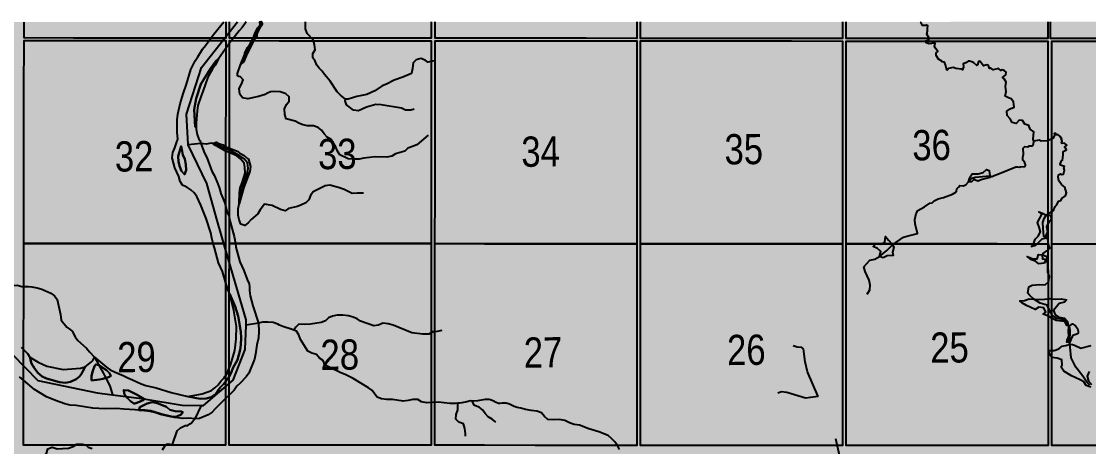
# Model space of a CAD drawing. Extents: x 405326 to 424052, y 6044755 to 6062236.
# Drawn here: x 416661.5 to 416942.9, y 6051336.7 to 6051448.9 of the extents above; entities that cross this region are included whole.
import ezdxf

# ---------------------------------------------------------------- set-up
doc = ezdxf.new("R2010")
doc.units = 0
doc.header["$LTSCALE"] = 5
doc.linetypes.add('DASHED2', pattern=[9.525, 6.35, -3.175])
for name, color, linetype in [('Quarters', 8, 'Continuous'), ('RoadSeg', 57, 'DASHED2'), ('T-WATER', 160, 'Continuous')]:
    doc.layers.add(name, color=color, linetype=linetype)
doc.layers.add('ROUTE-MAP-BACKGROUND-H', color=7, linetype='Continuous', true_color=0xf0ebff)
doc.styles.add('120', font='ARIALN.TTF', dxfattribs={"height": 13})

msp = doc.modelspace()

# ---------------------------------------------------------------- hatches: boundary and pattern name
at = {"layer": 'ROUTE-MAP-BACKGROUND-H'}
h = msp.add_hatch(color=256, dxfattribs=at)
h.dxf.hatch_style = 1
h.paths.add_polyline_path([(417500.313, 6050470.993), (417499.828, 6050583.719), (417489.556, 6051448.866), (416064.545, 6051448.577), (416073.609, 6050477.938), (416071.924, 6050150.968), (416104.424, 6050150.804), (416615.018, 6050150.686), (416614.752, 6050098.449), (417501.84, 6050099.469), (417600.187, 6050099.469), (417600.187, 6050157.259), (417501.84, 6050157.777)])

# ---------------------------------------------------------------- linework, layer by layer
at = {"layer": 'Quarters', "flags": 128}
for points in [[(416715.384, 6051448.709), (416715.382, 6051444.458), (416702, 6051444.466), (416688.618, 6051444.474), (416675.236, 6051444.483), (416662.188, 6051444.491), (416662.193, 6051448.698)], [(416769.579, 6051448.72), (416769.578, 6051444.424), (416756.196, 6051444.432), (416742.814, 6051444.441), (416729.432, 6051444.449), (416716.385, 6051444.457), (416716.388, 6051448.709)], [(416823.772, 6051448.731), (416823.774, 6051444.391), (416810.392, 6051444.399), (416797.01, 6051444.407), (416783.628, 6051444.415), (416770.581, 6051444.424), (416770.582, 6051448.72)], [(416877.966, 6051448.742), (416877.97, 6051444.357), (416864.588, 6051444.365), (416851.206, 6051444.374), (416837.824, 6051444.382), (416824.777, 6051444.39), (416824.776, 6051448.731)], [(416932.16, 6051448.753), (416932.165, 6051444.323), (416918.784, 6051444.332), (416905.402, 6051444.34), (416892.02, 6051444.348), (416878.973, 6051444.356), (416878.97, 6051448.742)], [(416986.374, 6051448.764), (416986.372, 6051444.42), (416972.988, 6051444.396), (416959.603, 6051444.372), (416946.219, 6051444.349), (416932.834, 6051444.325), (416932.829, 6051448.753)]]:
    msp.add_lwpolyline(points, dxfattribs=at)
for points in [[(416715.326, 6051390.28), (416701.939, 6051390.288), (416688.552, 6051390.296), (416675.165, 6051390.304), (416662.113, 6051390.312), (416662.131, 6051403.69), (416662.15, 6051417.067), (416662.169, 6051430.445), (416662.188, 6051443.822), (416675.235, 6051443.814), (416688.617, 6051443.806), (416701.999, 6051443.797), (416715.381, 6051443.789), (416715.367, 6051430.412), (416715.353, 6051417.034), (416715.34, 6051403.657)], [(416769.543, 6051390.246), (416756.156, 6051390.254), (416742.769, 6051390.263), (416729.382, 6051390.271), (416716.329, 6051390.279), (416716.343, 6051403.656), (416716.357, 6051417.034), (416716.371, 6051430.411), (416716.384, 6051443.788), (416729.432, 6051443.78), (416742.814, 6051443.772), (416756.196, 6051443.764), (416769.578, 6051443.755), (416769.569, 6051430.378), (416769.56, 6051417.001), (416769.551, 6051403.623)], [(416823.759, 6051390.213), (416810.372, 6051390.221), (416796.985, 6051390.229), (416783.598, 6051390.238), (416770.546, 6051390.246), (416770.555, 6051403.623), (416770.563, 6051417), (416770.572, 6051430.377), (416770.581, 6051443.755), (416783.628, 6051443.747), (416797.01, 6051443.738), (416810.392, 6051443.73), (416823.774, 6051443.722), (416823.77, 6051430.344), (416823.766, 6051416.967), (416823.762, 6051403.59)], [(416877.975, 6051390.179), (416864.588, 6051390.188), (416851.201, 6051390.196), (416837.814, 6051390.204), (416824.762, 6051390.212), (416824.766, 6051403.59), (416824.77, 6051416.967), (416824.773, 6051430.344), (416824.777, 6051443.721), (416837.825, 6051443.713), (416851.206, 6051443.705), (416864.588, 6051443.696), (416877.97, 6051443.688), (416877.971, 6051430.311), (416877.972, 6051416.934), (416877.974, 6051403.556)], [(416932.191, 6051390.15), (416918.805, 6051390.157), (416905.418, 6051390.165), (416892.031, 6051390.172), (416878.979, 6051390.179), (416878.977, 6051403.556), (416878.976, 6051416.933), (416878.975, 6051430.31), (416878.973, 6051443.687), (416892.021, 6051443.679), (416905.403, 6051443.671), (416918.784, 6051443.663), (416932.166, 6051443.655), (416932.172, 6051430.279), (416932.179, 6051416.902), (416932.185, 6051403.526)], [(416986.417, 6051390.245), (416973.028, 6051390.221), (416959.639, 6051390.198), (416946.25, 6051390.175), (416933.195, 6051390.152), (416933.189, 6051403.528), (416933.182, 6051416.904), (416933.176, 6051430.28), (416933.17, 6051443.656), (416946.219, 6051443.68), (416959.604, 6051443.704), (416972.988, 6051443.727), (416986.372, 6051443.751), (416986.383, 6051430.375), (416986.395, 6051416.998), (416986.406, 6051403.621)], [(416715.326, 6051390.28), (416715.312, 6051376.902), (416715.299, 6051363.524), (416715.286, 6051350.146), (416715.274, 6051337.102), (416701.882, 6051337.11), (416688.49, 6051337.118), (416675.099, 6051337.126), (416662.041, 6051337.134), (416662.058, 6051350.178), (416662.075, 6051363.557), (416662.094, 6051376.935), (416662.113, 6051390.312), (416675.165, 6051390.304), (416688.552, 6051390.296), (416701.939, 6051390.288)], [(416769.543, 6051390.246), (416769.534, 6051376.869), (416769.525, 6051363.491), (416769.518, 6051350.113), (416769.51, 6051337.069), (416756.118, 6051337.077), (416742.726, 6051337.085), (416729.335, 6051337.094), (416716.277, 6051337.101), (416716.29, 6051350.145), (416716.302, 6051363.524), (416716.316, 6051376.901), (416716.329, 6051390.279), (416729.382, 6051390.271), (416742.769, 6051390.263), (416756.156, 6051390.254)], [(416823.759, 6051390.213), (416823.755, 6051376.836), (416823.751, 6051363.458), (416823.748, 6051350.08), (416823.746, 6051337.036), (416810.354, 6051337.044), (416796.962, 6051337.052), (416783.571, 6051337.061), (416770.513, 6051337.069), (416770.521, 6051350.112), (416770.529, 6051363.491), (416770.537, 6051376.868), (416770.546, 6051390.246), (416783.598, 6051390.238), (416796.985, 6051390.229), (416810.372, 6051390.221)], [(416877.975, 6051390.179), (416877.976, 6051376.802), (416877.978, 6051363.425), (416877.98, 6051350.046), (416877.982, 6051337.003), (416864.59, 6051337.011), (416851.198, 6051337.019), (416837.806, 6051337.028), (416824.749, 6051337.036), (416824.752, 6051350.079), (416824.755, 6051363.458), (416824.758, 6051376.835), (416824.762, 6051390.212), (416837.814, 6051390.204), (416851.201, 6051390.196), (416864.588, 6051390.188)], [(416932.191, 6051390.15), (416932.198, 6051376.774), (416932.204, 6051363.398), (416932.211, 6051350.021), (416932.217, 6051336.979), (416918.826, 6051336.985), (416905.434, 6051336.991), (416892.042, 6051336.997), (416878.985, 6051337.002), (416878.983, 6051350.046), (416878.981, 6051363.424), (416878.98, 6051376.801), (416878.979, 6051390.179), (416892.031, 6051390.172), (416905.418, 6051390.165), (416918.805, 6051390.157)], [(416986.417, 6051390.245), (416986.429, 6051376.868), (416986.44, 6051363.491), (416986.452, 6051350.114), (416986.463, 6051337.071), (416973.069, 6051337.048), (416959.675, 6051337.026), (416946.281, 6051337.003), (416933.221, 6051336.98), (416933.214, 6051350.023), (416933.208, 6051363.4), (416933.201, 6051376.776), (416933.195, 6051390.152), (416946.25, 6051390.175), (416959.639, 6051390.198), (416973.028, 6051390.221)]]:
    msp.add_lwpolyline(points, close=True, dxfattribs=at)
at = {"layer": 'RoadSeg', "flags": 128}
for points in [[(416871.617, 6051349.98), (416868.751, 6051356.44), (416868.128, 6051359.122), (416867.724, 6051362.474), (416867.317, 6051362.831), (416866.051, 6051362.937), (416864.979, 6051363.281)], [(416871.617, 6051349.98), (416868.267, 6051349.476), (416863.343, 6051351.035), (416861.877, 6051351.136), (416860.92, 6051350.783)], [(416882.733, 6051307.728), (416879.184, 6051327.483), (416878.852, 6051329.006), (416877.934, 6051331.515), (416877.172, 6051334.46), (416874.962, 6051344.495), (416874.297, 6051346.011), (416871.617, 6051349.98)]]:
    msp.add_lwpolyline(points, dxfattribs=at)
at = {"layer": 'T-WATER'}
for p, q in [((416708.8, 6051416.622), (416705.483, 6051416.325)), ((416723.988, 6051369.311), (416720.741, 6051368.707)), ((416680.775, 6051360.298), (416681.899, 6051358.226)), ((416685.496, 6051350.413), (416689.056, 6051349.96)), ((416707.344, 6051344.028), (416709, 6051347.537))]:
    msp.add_line(p, q, dxfattribs=at)
at = {"layer": 'T-WATER', "flags": 128}
for points in [[(416720.752, 6051448.71), (416720.372, 6051448.216), (416719.691, 6051447.241), (416718.895, 6051446.361), (416717.69, 6051444.815), (416717.43, 6051444.48), (416716.908, 6051443.811), (416716.349, 6051443.093), (416715.97, 6051442.607), (416715.344, 6051441.64), (416713.475, 6051439.009), (416712.751, 6051438.405), (416711.356, 6051436.442), (416708.824, 6051432.272), (416707.562, 6051428.485), (416707.036, 6051425.612), (416707.355, 6051421.085), (416707.606, 6051420.758), (416707.615, 6051420.425), (416707.838, 6051419.03), (416708.253, 6051417.805), (416708.646, 6051417.351), (416708.707, 6051417.062), (416708.8, 6051416.622), (416709.774, 6051414.076), (416710.389, 6051413.01), (416711.721, 6051409.365), (416712.315, 6051408.311), (416713.32, 6051406.026), (416713.762, 6051404.824), (416714.103, 6051403.517), (416715.065, 6051401.177), (416715.301, 6051400.31), (416715.775, 6051398.571), (416716.254, 6051397.388), (416716.302, 6051397.159), (416716.542, 6051396.012), (416717.586, 6051392.118), (416717.91, 6051390.301), (416718.076, 6051389.363), (416719.132, 6051385.462), (416720.143, 6051383.185), (416721.017, 6051380.751), (416721.56, 6051379.629), (416721.671, 6051378.81), (416721.662, 6051377.912), (416721.848, 6051376.487), (416722.507, 6051373.859), (416723.988, 6051369.311), (416724.074, 6051367.038), (416723.98, 6051365.432), (416723.597, 6051363.543), (416723.245, 6051361.12), (416722.927, 6051359.754), (416721.498, 6051356.123), (416720.796, 6051355.146), (416719.18, 6051353.416), (416718.277, 6051352.641), (416717.603, 6051351.637), (416716.255, 6051350.317), (416715.251, 6051349.334), (416712.542, 6051346.682), (416711.763, 6051345.792), (416710.773, 6051345.145), (416708.458, 6051344.173), (416707.344, 6051344.028), (416705.618, 6051344.218), (416704.113, 6051344.14), (416701.9, 6051344.441), (416700.871, 6051344.536), (416698.162, 6051345.219), (416696.908, 6051345.669), (416695.488, 6051345.953), (416692.462, 6051346.322), (416694.087, 6051346.343), (416695.623, 6051346.175), (416698.176, 6051345.323), (416701.394, 6051344.567), (416702.506, 6051344.689), (416703.61, 6051345.222), (416704.092, 6051345.768), (416703.63, 6051345.959), (416702.061, 6051346.112), (416700.632, 6051346.399), (416699.738, 6051347.194), (416697.305, 6051348.178), (416695.979, 6051348.405), (416694.686, 6051348.049), (416692.694, 6051347.149), (416692.462, 6051346.322), (416691.467, 6051346.436), (416688.47, 6051346.639), (416686.666, 6051346.761), (416683.528, 6051346.655), (416680.294, 6051346.824), (416675.954, 6051347.57), (416674.387, 6051347.694), (416672.983, 6051347.984), (416670.509, 6051348.889), (416668.091, 6051349.855), (416664.972, 6051351.759), (416662.029, 6051354.214), (416661.026, 6051355.152)], [(416661.454, 6051362.944), (416662.039, 6051362.343), (416663.118, 6051361.237), (416663.694, 6051360.338), (416663.926, 6051359.62), (416664.147, 6051358.667), (416664.818, 6051357.523), (416665.849, 6051356.164), (416666.938, 6051355.252), (416668.109, 6051354.675), (416671.514, 6051353.746), (416673.123, 6051353.513), (416674.453, 6051353.83), (416675.952, 6051354.553), (416676.83, 6051355.195), (416677.349, 6051355.919), (416677.668, 6051356.639), (416678.078, 6051357.249), (416678.289, 6051357.788), (416679.943, 6051359.053), (416680.359, 6051359.404), (416680.775, 6051360.298), (416683.921, 6051357.676), (416684.915, 6051356.974), (416686.047, 6051356.409), (416688.478, 6051355.389), (416689.53, 6051354.821), (416690.777, 6051354.369), (416693.042, 6051353.272), (416694.326, 6051352.865), (416697.06, 6051352.18), (416700.971, 6051350.961), (416705.362, 6051349.915), (416708.653, 6051349.316), (416710.194, 6051349.419), (416711.511, 6051349.75), (416712.532, 6051350.393), (416713.058, 6051350.956), (416713.219, 6051351.379), (416713.945, 6051352.337), (416714.784, 6051353.16), (416715.255, 6051353.75), (416715.529, 6051354.094), (416716.26, 6051355.248), (416716.836, 6051356.157), (416717.249, 6051357.433), (416718.434, 6051359.626), (416718.855, 6051360.893), (416719.188, 6051362.251), (416719.366, 6051363.545), (416719.453, 6051365.376), (416719.389, 6051366.969), (416718.61, 6051371.164), (416717.833, 6051373.683), (416716.473, 6051376.916), (416716.282, 6051377.353), (416716.055, 6051377.872), (416715.281, 6051380.153), (416714.475, 6051382.893), (416713.457, 6051385.207), (416712.451, 6051389.159), (416712.097, 6051390.305), (416711.668, 6051391.694), (416711.411, 6051393.088), (416710.217, 6051396.864), (416708.8, 6051400.433), (416707.733, 6051402.69), (416707.042, 6051403.658), (416706.198, 6051404.482), (416705.137, 6051405.107), (416704.002, 6051405.651), (416703.329, 6051406.632), (416702.967, 6051407.93), (416701.943, 6051410.231), (416701.249, 6051412.84), (416701.435, 6051414.302), (416701.931, 6051415.508), (416702.451, 6051417.065), (416702.706, 6051417.827), (416702.586, 6051419.617), (416702.564, 6051422.883), (416702.777, 6051424.366), (416703.377, 6051427.165), (416704.138, 6051429.8), (416705.023, 6051432.29), (416706.205, 6051436.178), (416707.287, 6051438.483), (416707.982, 6051439.481), (416709.236, 6051441.581), (416710.01, 6051442.482), (416710.977, 6051443.815), (416711.462, 6051444.484), (416711.704, 6051444.818), (416712.133, 6051445.41), (416714.86, 6051448.709)], [(416705.483, 6051416.325), (416705.458, 6051416.375), (416705.053, 6051424.366), (416709.025, 6051436.685), (416718.514, 6051448.709)], [(416719.269, 6051437.449), (416719.42, 6051437.672), (416719.901, 6051438.348), (416720.246, 6051439.167), (416720.705, 6051440.274), (416721.352, 6051441.846), (416721.981, 6051442.716), (416722.666, 6051444.014), (416723.252, 6051445.366), (416723.617, 6051446.273), (416724.422, 6051447.629), (416724.635, 6051447.908), (416724.633, 6051448.522), (416724.687, 6051448.711)], [(416746.976, 6051428.311), (416745.592, 6051429.392), (416744.795, 6051430.25), (416742.906, 6051433.114), (416741.445, 6051434.821), (416740.788, 6051435.731), (416740.032, 6051436.497), (416739.432, 6051437.358), (416738.921, 6051438.339), (416738.318, 6051439.225), (416738.347, 6051440.371), (416738.933, 6051441.388), (416738.818, 6051442.79), (416738.466, 6051444.004), (416736.801, 6051445.673), (416736.438, 6051446.931), (416736.424, 6051448.525), (416736.414, 6051448.713)], [(416928.499, 6051417.292), (416928.24, 6051417.778), (416928.466, 6051419.719), (416927.496, 6051420.432), (416927.171, 6051421.377), (416926.068, 6051421.716), (416925.445, 6051422.756), (416924.614, 6051422.793), (416923.82, 6051421.918), (416922.755, 6051422.231), (416922.193, 6051423.152), (416921.386, 6051424.007), (416921.368, 6051425.168), (416922.258, 6051425.808), (416923.241, 6051426.239), (416923.097, 6051427.675), (416922.468, 6051428.474), (416921.789, 6051428.686), (416920.906, 6051429.138), (416921.191, 6051430.354), (416920.999, 6051431.695), (416921.14, 6051432.852), (416920.673, 6051433.691), (416920.212, 6051434.052), (416921.072, 6051434.779), (416921.157, 6051435.496), (416920.612, 6051435.937), (416920.121, 6051436.078), (416919.786, 6051435.91), (416919.143, 6051436.438), (416917.721, 6051436.102), (416917.011, 6051436.605), (416916.797, 6051436.473), (416916.539, 6051437.209), (416916.073, 6051437.444), (416915.21, 6051437.143), (416914.213, 6051438.342), (416913.862, 6051438.258), (416913.59, 6051437.372), (416913.385, 6051437.261), (416912.622, 6051437.911), (416912.101, 6051438.204), (416911.507, 6051438.417), (416911.104, 6051438.335), (416910.503, 6051437.925), (416909.786, 6051437.677), (416909.913, 6051436.891), (416909.651, 6051436.081), (416909.273, 6051436.248), (416907.876, 6051436.468), (416907.189, 6051436.739), (416905.973, 6051436.468), (416905.624, 6051436.017), (416905.475, 6051436.039), (416905.146, 6051437.406), (416904.872, 6051438.103), (416904.297, 6051438.211), (416904.225, 6051438.346), (416903.305, 6051438.91), (416902.727, 6051439.876), (416902.703, 6051440.546), (416903.146, 6051440.89), (416902.422, 6051441.907), (416902.304, 6051442.314), (416902.456, 6051443.047), (416902.291, 6051443.16), (416900.83, 6051442.974), (416900.107, 6051443.253), (416899.941, 6051443.735), (416900.733, 6051444.04), (416900.876, 6051444.402), (416900.263, 6051445.479), (416900.445, 6051446.41), (416900.41, 6051446.995), (416900.522, 6051447.725), (416900.123, 6051447.879), (416899.951, 6051447.752), (416899.061, 6051447.797), (416898.675, 6051448.619), (416898.732, 6051448.746)], [(416770.374, 6051438.442), (416768.648, 6051438.098), (416767.94, 6051438.598), (416766.799, 6051439.121), (416765.547, 6051438.747), (416764.774, 6051437.892), (416764.62, 6051436.471), (416764.348, 6051435.114), (416762.089, 6051434.162), (416759.778, 6051433.373), (416757.733, 6051432.348), (416756.604, 6051431.87), (416754.709, 6051430.553), (416752.563, 6051429.595), (416749.96, 6051429.09), (416747.635, 6051428.392), (416746.976, 6051428.311)], [(416724.014, 6051429.037), (416721.189, 6051428.406), (416719.817, 6051428.73), (416719.058, 6051429.634), (416718.948, 6051431.145), (416719.518, 6051432.276), (416719.972, 6051433.484), (416719.233, 6051434.243), (416718.816, 6051434.337), (416718.454, 6051434.506), (416718.443, 6051435.159), (416719.269, 6051437.449)], [(416768.707, 6051418.818), (416765.757, 6051416.35), (416764.637, 6051415.837), (416763.395, 6051415.455), (416762.565, 6051414.666), (416761.367, 6051414.258), (416760.125, 6051413.97), (416759.161, 6051413.311), (416757.865, 6051413.06), (416754.751, 6051413.105), (416751.825, 6051412.813), (416750.531, 6051412.556), (416749.075, 6051412.486), (416747.665, 6051412.59), (416745.46, 6051413.668), (416744.862, 6051414.676), (416744.371, 6051415.736), (416743.131, 6051417.702), (416742.108, 6051418.302), (416741.345, 6051419.204), (416740.66, 6051420.186), (416739.703, 6051420.88), (416738.5, 6051421.332), (416736.965, 6051421.289), (416735.686, 6051421.578), (416734.635, 6051422.005), (416733.663, 6051422.538), (416731.325, 6051423.204), (416730.942, 6051424.304), (416730.899, 6051425.797), (416731.373, 6051426.939), (416732.119, 6051427.816), (416732.09, 6051428.978), (416731.259, 6051429.788), (416730.751, 6051429.926), (416729.7, 6051430.313), (416727.95, 6051430.399), (416727.191, 6051430.26), (416726.39, 6051429.974), (416725.804, 6051429.591), (416724.014, 6051429.037)], [(416765.039, 6051425.741), (416764.202, 6051425.424), (416762.756, 6051425.471), (416761.725, 6051426.016), (416756.396, 6051426.884), (416754.955, 6051426.975), (416752.499, 6051426.25), (416750.341, 6051425.274), (416749.038, 6051425.429), (416747.259, 6051426.845), (416746.843, 6051427.913), (416746.976, 6051428.311)], [(416931.717, 6051397.74), (416933.637, 6051398.98), (416934.056, 6051400.068), (416934.477, 6051400.367), (416934.827, 6051401.001), (416934.998, 6051401.493), (416935.619, 6051401.626), (416935.971, 6051402.228), (416936.83, 6051402.866), (416937.043, 6051403.609), (416936.618, 6051405.114), (416935.766, 6051405.812), (416935.087, 6051406.842), (416934.847, 6051407.778), (416934.979, 6051408.382), (416935.513, 6051408.701), (416935.838, 6051408.469), (416936.243, 6051408.537), (416936.522, 6051409.625), (416936.366, 6051410.226), (416936.537, 6051410.626), (416935.521, 6051410.941), (416935.38, 6051411.205), (416935.782, 6051412.046), (416936.034, 6051412.287), (416936.222, 6051413.612), (416936.155, 6051413.701), (416936.226, 6051414.556), (416937.065, 6051415.002), (416936.824, 6051415.469), (416936.585, 6051415.688), (416937.146, 6051416.222), (416936.529, 6051416.71), (416935.919, 6051416.674), (416935.763, 6051416.749), (416935.907, 6051417.236), (416935.707, 6051417.654), (416935.826, 6051417.799), (416935.389, 6051418.522), (416934.75, 6051419.05), (416934.403, 6051418.961), (416934.295, 6051419.301), (416933.825, 6051419.287), (416933.964, 6051418.928), (416933.441, 6051417.996), (416933.276, 6051417.854), (416932.065, 6051417.381), (416930.36, 6051417.271), (416929.851, 6051417.55), (416928.499, 6051417.292)], [(416718.943, 6051400.783), (416719.576, 6051404.848), (416721.126, 6051409.019), (416721.274, 6051410.186), (416721.095, 6051411.519), (416720.23, 6051412.621), (416718.787, 6051413.603), (416716.999, 6051414.535), (416714.781, 6051415.479), (416713.474, 6051416.098), (416711.977, 6051416.661), (416711.574, 6051416.724), (416710.203, 6051416.52), (416708.8, 6051416.622)], [(416916.822, 6051408.177), (416917.455, 6051407.967), (416918.03, 6051408.247), (416918.964, 6051408.536), (416923.71, 6051410.471), (416924.157, 6051410.525), (416924.561, 6051410.444), (416924.872, 6051410.54), (416925.991, 6051410.564), (416926.211, 6051410.703), (416926.297, 6051410.884), (416926.247, 6051411.107), (416926.061, 6051411.461), (416926.057, 6051411.639), (416925.597, 6051412.256), (416925.58, 6051413.016), (416925.699, 6051413.735), (416925.619, 6051415.388), (416926.057, 6051415.845), (416926.863, 6051415.817), (416927.35, 6051416.051), (416928.111, 6051416.067), (416928.241, 6051416.249), (416928.367, 6051416.655), (416928.363, 6051416.833), (416928.452, 6051416.958), (416928.499, 6051417.292)], [(416713.142, 6051396.382), (416710.382, 6051406.128), (416705.483, 6051416.325)], [(416887.732, 6051386.855), (416889.652, 6051388.424), (416891.233, 6051389.931), (416894.086, 6051391.921), (416895.309, 6051392.346), (416897.812, 6051392.928), (416897.127, 6051395.448), (416897.076, 6051396.654), (416897.436, 6051398.233), (416897.88, 6051398.959), (416899.642, 6051399.977), (416901.027, 6051400.902), (416901.629, 6051401.043), (416902.137, 6051401.499), (416903.208, 6051402.105), (416904.619, 6051402.383), (416907.051, 6051403.301), (416907.91, 6051403.791), (416908.03, 6051404.001), (416908.131, 6051404.716), (416908.614, 6051405.129), (416908.959, 6051405.572), (416909.854, 6051405.489), (416910.57, 6051405.79), (416911.265, 6051406.52), (416912.126, 6051407.52), (416912.995, 6051407.788), (416916.822, 6051408.177)], [(416751.674, 6051403.578), (416750.042, 6051403.599), (416748.675, 6051403.517), (416746.571, 6051404.494), (416745.36, 6051404.927), (416742.851, 6051405.672), (416741.553, 6051405.524), (416740.573, 6051404.936), (416738.412, 6051403.922), (416737.713, 6051402.97), (416737.24, 6051401.803), (416736.459, 6051401.015), (416735.389, 6051400.498), (416734.282, 6051400.075), (416731.954, 6051399.506), (416731.004, 6051398.903), (416729.771, 6051399.285), (416727.628, 6051400.287), (416725.61, 6051400.653), (416724.436, 6051399.207), (416723.864, 6051398.107), (416722.078, 6051396.606), (416721.282, 6051395.73), (416720.365, 6051395), (416719.357, 6051395.364), (416718.922, 6051396.538), (416718.606, 6051397.789), (416718.636, 6051399.413), (416718.943, 6051400.783)], [(416931.709, 6051391.753), (416931.098, 6051392.175), (416930.902, 6051394.32), (416930.87, 6051395.843), (416931.223, 6051396.875), (416931.717, 6051397.74)], [(416720.741, 6051368.707), (416720.797, 6051370.118), (416715.217, 6051389.057), (416713.142, 6051396.382)], [(416930.713, 6051387.296), (416930.949, 6051387.68), (416931.89, 6051388.355), (416932.668, 6051389.085), (416932.33, 6051390.039), (416932.165, 6051391.388), (416931.709, 6051391.753)], [(416884.527, 6051376.912), (416885.249, 6051378.085), (416885.267, 6051379.283), (416885.035, 6051380.628), (416883.973, 6051382.921), (416883.621, 6051384.151), (416885.217, 6051385.897), (416886.559, 6051386.178), (416887.732, 6051386.855)], [(416928.42, 6051375.616), (416927.304, 6051376.681), (416926.893, 6051377.146), (416927.18, 6051378.888), (416928.035, 6051379.325), (416929.925, 6051379.447), (416931.439, 6051379.357), (416932.295, 6051380.14), (416932.557, 6051381.546), (416932.118, 6051382.749), (416932.121, 6051385.145), (416931.716, 6051385.967)], [(416931.716, 6051385.967), (416930.825, 6051386.197), (416930.713, 6051387.296)], [(416654.74, 6051374.81), (416655.021, 6051375.054), (416655.706, 6051376.151), (416656.49, 6051377.149), (416657.375, 6051378.049), (416659.051, 6051379.253), (416660.34, 6051379.264), (416661.631, 6051378.978), (416663.334, 6051378.921)], [(416663.334, 6051378.921), (416664.199, 6051378.875), (416665.636, 6051378.618), (416666.911, 6051378.21), (416669.211, 6051377.148), (416670.224, 6051376.485), (416670.912, 6051375.522), (416671.83, 6051371.558), (416671.967, 6051370.061), (416673.43, 6051368.204), (416674.452, 6051367.549), (416674.853, 6051367.205), (416675.691, 6051365.663), (416676.39, 6051364.694), (416678.678, 6051362.694), (416679.444, 6051361.748), (416680.775, 6051360.298)], [(416943.239, 6051352.92), (416942.422, 6051353.703), (416941.339, 6051355.279), (416939.539, 6051357.64), (416938.336, 6051360.163), (416938.034, 6051362.953), (416938.025, 6051363.736), (416937.835, 6051364.119), (416937.696, 6051364.398), (416937.977, 6051365.253), (416938.001, 6051366.503), (416938.081, 6051367.405), (416937.919, 6051368.001), (416937.679, 6051368.274), (416937.38, 6051368.672), (416936.877, 6051369.978), (416935.67, 6051370.302), (416934.517, 6051370.477), (416933.4, 6051371.303), (416932.674, 6051372.537), (416931.942, 6051374.021), (416930.131, 6051374.582), (416928.42, 6051375.616)], [(416652.407, 6051371.56), (416659.114, 6051361.039), (416665.849, 6051354.124), (416681.445, 6051350.928), (416685.496, 6051350.413)], [(416772.392, 6051367.33), (416771.145, 6051367.074), (416769.957, 6051366.996), (416768.93, 6051366.367), (416767.32, 6051366.386), (416764.456, 6051366.75), (416759.563, 6051368.775), (416758.2, 6051369.075), (416756.822, 6051369.236), (416755.646, 6051368.794), (416754.434, 6051368.594), (416750.878, 6051369.82), (416749.993, 6051370.451), (416748.959, 6051370.856), (416747.704, 6051371.21), (416746.207, 6051371.363), (416744.77, 6051371.384), (416743.535, 6051371.164), (416742.482, 6051370.698), (416741.647, 6051369.915), (416740.537, 6051369.419), (416737.716, 6051369.041), (416736.239, 6051368.965), (416734.655, 6051368.989), (416733.816, 6051368.251), (416733.308, 6051367.448)], [(416709, 6051347.537), (416709.515, 6051347.527), (416717.37, 6051354.282), (416720.492, 6051362.348), (416720.741, 6051368.707)], [(416733.308, 6051367.448), (416732.883, 6051367.63), (416730.467, 6051368.391), (416729.558, 6051368.786), (416729.068, 6051369.034), (416727.892, 6051369.421), (416726.489, 6051369.58), (416725.099, 6051369.539), (416723.988, 6051369.311)], [(416734.611, 6051366.167), (416734.042, 6051367.131), (416733.308, 6051367.448)], [(416776.574, 6051348.146), (416775.937, 6051348.095), (416774.452, 6051348.088), (416771.481, 6051348.429), (416768.423, 6051348.31), (416767.004, 6051348.489), (416766.046, 6051349.177), (416764.732, 6051349.19), (416763.473, 6051348.913), (416762.145, 6051348.746), (416759.342, 6051349.182), (416757.871, 6051349.179), (416756.47, 6051349.361), (416755.318, 6051349.799), (416753.91, 6051351.59), (416753.001, 6051352.249), (416748.984, 6051354.679), (416746.868, 6051355.757), (416745.694, 6051356.157), (416742.458, 6051357.753), (416741.528, 6051358.315), (416741.024, 6051359.402), (416740.066, 6051360.081), (416739.346, 6051360.98), (416738.061, 6051361.327), (416737.007, 6051361.912), (416735.079, 6051364.949), (416734.611, 6051366.167)], [(416943.476, 6051352.428), (416942.216, 6051352.859), (416941.643, 6051353.814), (416940.69, 6051354.336), (416938.371, 6051355.415), (416936.379, 6051356.648), (416935.692, 6051357.637), (416935.945, 6051358.184), (416935.849, 6051359.569), (416934.626, 6051360.007), (416933.175, 6051360.253), (416932.54, 6051361.235), (416932.439, 6051362.097), (416933.174, 6051362.098), (416933.84, 6051362.099), (416935.017, 6051362.525), (416935.957, 6051363.226), (416936.921, 6051363.429), (416938.025, 6051363.736), (416938.679, 6051363.642), (416939.174, 6051363.433), (416940.854, 6051362.726), (416943.538, 6051363.35)], [(416681.899, 6051358.226), (416683.116, 6051355.983), (416683.75, 6051354.804)], [(416683.75, 6051354.804), (416684.853, 6051352.753), (416685.496, 6051350.413)], [(416943.042, 6051356.531), (416942.549, 6051355.33), (416942.875, 6051353.997), (416943.624, 6051353.067)], [(416689.056, 6051349.96), (416692.533, 6051349.518), (416693.768, 6051349.313)], [(416693.768, 6051349.313), (416703.866, 6051347.642), (416709, 6051347.537)], [(416819.246, 6051335.918), (416818.687, 6051337.038), (416817.954, 6051337.998), (416817.127, 6051338.85), (416816.176, 6051339.628), (416813.742, 6051340.613), (416811.154, 6051341.417), (416808.682, 6051342.361), (416807.214, 6051342.58), (416805.978, 6051343.031), (416804.796, 6051343.58), (416803.375, 6051343.838), (416801.796, 6051343.792), (416800.298, 6051343.91), (416799.399, 6051344.704), (416798.625, 6051345.63), (416797.429, 6051346.095), (416795.867, 6051346.244), (416794.435, 6051346.505), (416793.154, 6051346.882), (416792.188, 6051347.056), (416791.416, 6051347.316), (416790.184, 6051347.93), (416789.361, 6051348.189), (416788.256, 6051348.166), (416787.755, 6051348.08), (416787.302, 6051348.12), (416786.528, 6051348.468), (416786.222, 6051348.663), (416785.209, 6051349.043), (416784.792, 6051349.148), (416784.251, 6051349.161), (416783.796, 6051349.105), (416781.746, 6051348.795), (416780.333, 6051348.681)], [(416778.581, 6051339.442), (416778.593, 6051340.094), (416778.437, 6051341.478), (416778.09, 6051342.749), (416776.867, 6051343.156), (416776.049, 6051343.994), (416776.124, 6051345.178), (416776.53, 6051346.449), (416776.574, 6051348.146)], [(416780.333, 6051348.681), (416779.884, 6051348.779), (416778.952, 6051348.495), (416777.629, 6051348.23), (416777.002, 6051348.18), (416776.727, 6051348.158), (416776.574, 6051348.146)], [(416786.584, 6051343.174), (416785.657, 6051343.984), (416784.608, 6051344.599), (416783.776, 6051345.429), (416783.089, 6051346.401), (416782.17, 6051347.153), (416780.979, 6051347.542), (416780.333, 6051348.681)], [(416698.706, 6051335.908), (416699.363, 6051336.991), (416699.875, 6051337.368), (416700.165, 6051337.415), (416701.315, 6051337.241), (416702.599, 6051340.858), (416703.431, 6051341.691), (416704.674, 6051342.314), (416705.405, 6051342.315), (416705.904, 6051342.715), (416706.257, 6051342.883), (416706.784, 6051343.513), (416707.344, 6051344.028)], [(416667.431, 6051334.288), (416668.076, 6051334.875), (416668.502, 6051336.154), (416669.632, 6051336.541), (416670.893, 6051336.095), (416672.37, 6051336.252), (416673.928, 6051336.311), (416675.167, 6051336.719), (416676.135, 6051337.409), (416677.637, 6051337.331), (416678.553, 6051337.063), (416679.113, 6051336.557), (416680.14, 6051336.254)]]:
    msp.add_lwpolyline(points, dxfattribs=at)
for points in [[(416719.269, 6051437.449), (416720.385, 6051440.231), (416720.397, 6051440.491), (416721.074, 6051441.965), (416721.763, 6051442.739), (416722.279, 6051443.808), (416722.602, 6051444.477), (416722.764, 6051444.811), (416722.784, 6051444.855), (416723.096, 6051445.881), (416723.81, 6051447.194), (416724.413, 6051447.97), (416724.325, 6051448.791), (416724.735, 6051448.877), (416724.936, 6051448.262), (416724.884, 6051447.814), (416724.365, 6051447.155), (416723.772, 6051446.057), (416723.612, 6051445.508), (416723.547, 6051444.879), (416723.438, 6051444.811), (416723.205, 6051444.667), (416723.108, 6051444.477), (416722.769, 6051443.808), (416721.024, 6051440.372), (416720.077, 6051438.139), (416719.269, 6051437.449)], [(416707.606, 6051420.758), (416707.355, 6051421.085), (416707.036, 6051425.612), (416707.562, 6051428.485), (416708.824, 6051432.272), (416711.356, 6051436.442), (416712.751, 6051438.405), (416713.475, 6051439.009), (416712.552, 6051437.318), (416711.866, 6051436.33), (416710.691, 6051434.14), (416709.36, 6051430.387), (416708.865, 6051429.208), (416708.019, 6051426.686), (416707.801, 6051425.217), (416707.584, 6051422.042), (416707.606, 6051420.758)], [(416718.943, 6051400.783), (416718.999, 6051403.617), (416719.214, 6051405.01), (416719.709, 6051406.283), (416720.506, 6051408.871), (416720.407, 6051410.43), (416720.237, 6051411.507), (416719.293, 6051412.615), (416718.311, 6051413.369), (416716.319, 6051414.254), (416715.316, 6051414.64), (416712.705, 6051416.111), (416711.977, 6051416.661), (416712.884, 6051417.024), (416713.301, 6051416.738), (416714.587, 6051416.317), (416715.317, 6051415.904), (416715.669, 6051415.705), (416716.321, 6051415.448), (416718.653, 6051414.53), (416719.131, 6051414.099), (416720.221, 6051413.511), (416721.083, 6051412.707), (416721.357, 6051412.516), (416721.881, 6051410.592), (416721.726, 6051409.254), (416720.114, 6051405.147), (416718.943, 6051400.783)], [(416704.473, 6051408.495), (416703.726, 6051409.323), (416703.228, 6051410.492), (416702.903, 6051411.824), (416702.793, 6051413.349), (416703.66, 6051415.914), (416703.788, 6051415.044), (416704.102, 6051413.716), (416704.547, 6051412.512), (416704.842, 6051411.154), (416704.978, 6051409.661), (416704.473, 6051408.495)], [(416703.228, 6051410.492), (416703.726, 6051409.323), (416704.473, 6051408.495), (416704.978, 6051409.661), (416704.842, 6051411.154), (416704.547, 6051412.512), (416704.102, 6051413.716), (416703.788, 6051415.044), (416703.66, 6051415.914), (416702.793, 6051413.349), (416702.903, 6051411.824), (416703.228, 6051410.492)], [(416911.265, 6051406.52), (416911.51, 6051407.649), (416912.168, 6051408.649), (416913.755, 6051408.662), (416915.079, 6051408.992), (416915.978, 6051409.777), (416916.655, 6051409.541), (416916.822, 6051408.177), (416916.906, 6051407.703), (416914.814, 6051407.194), (416913.653, 6051406.684), (416912.597, 6051407.162), (416912.031, 6051406.563), (416911.265, 6051406.52)], [(416927.774, 6051389.393), (416928.332, 6051390.176), (416928.47, 6051390.369), (416928.77, 6051391.446), (416929.641, 6051392.242), (416930.227, 6051393.323), (416929.889, 6051394.637), (416929.463, 6051395.81), (416930.526, 6051397.948), (416929.741, 6051398.681), (416930.771, 6051398.303), (416931.717, 6051397.74), (416932.153, 6051397.726), (416932.874, 6051397.703), (416933.104, 6051396.679), (416932.363, 6051395.747), (416932.154, 6051395.386), (416931.782, 6051394.742), (416932.08, 6051393.392), (416931.621, 6051392.37), (416931.709, 6051391.753), (416931.349, 6051391.609), (416930.523, 6051391.428), (416929.302, 6051390.175), (416928.863, 6051389.725), (416927.774, 6051389.393)], [(416888.729, 6051386.483), (416887.732, 6051386.855), (416888.121, 6051388.216), (416887.193, 6051388.956), (416886.071, 6051389.534), (416886.838, 6051390.198), (416886.951, 6051390.295), (416887.559, 6051390.197), (416888.098, 6051390.11), (416888.269, 6051390.197), (416889.154, 6051390.645), (416889.36, 6051392.136), (416890.096, 6051391.211), (416891.05, 6051390.195), (416891.233, 6051389.931), (416891.546, 6051389.278), (416891.164, 6051388.035), (416891.364, 6051387.145), (416889.801, 6051387.067), (416888.729, 6051386.483)], [(416929.77, 6051384.902), (416928.869, 6051385.66), (416927.593, 6051386.073), (416926.669, 6051386.818), (416927.17, 6051386.714), (416928.246, 6051386.223), (416929.367, 6051386.227), (416929.715, 6051387.359), (416930.713, 6051387.296), (416931.949, 6051386.835), (416931.769, 6051386.331), (416931.716, 6051385.967), (416931.204, 6051385.074), (416929.77, 6051384.902)], [(416705.362, 6051349.915), (416709.154, 6051350.646), (416711.589, 6051351.513), (416712.533, 6051352.229), (416713.389, 6051353.043), (416714.1, 6051354.002), (416714.931, 6051354.837), (416715.256, 6051355.275), (416715.646, 6051355.802), (416716.262, 6051357.381), (416716.593, 6051358.231), (416717.788, 6051362.109), (416717.942, 6051363.546), (416718.116, 6051365.177), (416718.183, 6051368.421), (416717.484, 6051372.6), (416716.473, 6051376.916), (416717.833, 6051373.683), (416718.61, 6051371.164), (416719.389, 6051366.969), (416719.453, 6051365.376), (416719.366, 6051363.545), (416719.188, 6051362.251), (416718.855, 6051360.893), (416718.434, 6051359.626), (416717.249, 6051357.433), (416716.836, 6051356.157), (416716.26, 6051355.248), (416715.529, 6051354.094), (416715.255, 6051353.75), (416714.784, 6051353.16), (416713.945, 6051352.337), (416713.219, 6051351.379), (416713.058, 6051350.956), (416712.532, 6051350.393), (416711.511, 6051349.75), (416710.194, 6051349.419), (416708.653, 6051349.316), (416705.362, 6051349.915)], [(416937.507, 6051368.67), (416937.38, 6051368.672), (416937.183, 6051368.673), (416936.597, 6051369.758), (416934.326, 6051369.978), (416933.17, 6051370.625), (416932.166, 6051371.185), (416930.937, 6051371.652), (416931.635, 6051372.136), (416931.128, 6051373.284), (416929.803, 6051373.503), (416928.78, 6051372.849), (416927.687, 6051373.434), (416926.529, 6051373.939), (416925.494, 6051374.565), (416924.736, 6051375.166), (416926.035, 6051375.24), (416927.25, 6051375.685), (416928.42, 6051375.616), (416929.81, 6051375.526), (416931.277, 6051375.607), (416932.163, 6051375.72), (416932.698, 6051375.789), (416933.167, 6051375.728), (416934.162, 6051375.6), (416935.671, 6051375.694), (416937.065, 6051375.394), (416936.522, 6051374.792), (416935.162, 6051374.485), (416933.684, 6051372.629), (416934.063, 6051371.511), (416935.063, 6051370.834), (416936.52, 6051370.592), (416937.336, 6051369.74), (416937.507, 6051368.67)], [(416937.883, 6051364.109), (416937.835, 6051364.119), (416937.283, 6051364.228), (416937.127, 6051364.259), (416937.253, 6051364.771), (416937.659, 6051365.883), (416937.6, 6051367.202), (416937.679, 6051368.274), (416937.689, 6051368.41), (416938.65, 6051369.094), (416938.938, 6051368.916), (416939.43, 6051368.613), (416939.964, 6051367.861), (416940.127, 6051367.131), (416940.156, 6051366.672), (416939.923, 6051366.503), (416939.76, 6051366.385), (416938.74, 6051365.985), (416938.412, 6051365.431), (416938.214, 6051364.937), (416937.883, 6051364.109)], [(416663.694, 6051360.338), (416665.876, 6051358.961), (416668.237, 6051357.957), (416672.501, 6051357.095), (416677.033, 6051357.404), (416678.289, 6051357.788), (416678.078, 6051357.249), (416677.668, 6051356.639), (416677.349, 6051355.919), (416676.83, 6051355.195), (416675.952, 6051354.553), (416674.453, 6051353.83), (416673.123, 6051353.513), (416671.514, 6051353.746), (416668.109, 6051354.675), (416666.938, 6051355.252), (416665.849, 6051356.164), (416664.818, 6051357.523), (416664.147, 6051358.667), (416663.926, 6051359.62), (416663.694, 6051360.338)], [(416679.977, 6051354.199), (416679.987, 6051355.356), (416680.322, 6051356.724), (416680.786, 6051357.952), (416681.1, 6051358.344), (416681.941, 6051358.22), (416683.904, 6051356.912), (416684.733, 6051356.056), (416685.064, 6051355.425), (416684.683, 6051355.088), (416682.968, 6051354.566), (416682.071, 6051354.407), (416679.977, 6051354.199)], [(416679.977, 6051354.199), (416682.071, 6051354.407), (416682.968, 6051354.566), (416684.683, 6051355.088), (416685.064, 6051355.425), (416684.733, 6051356.056), (416683.904, 6051356.912), (416681.941, 6051358.22), (416681.1, 6051358.344), (416680.786, 6051357.952), (416680.322, 6051356.724), (416679.987, 6051355.356), (416679.977, 6051354.199)], [(416691.17, 6051348.13), (416690.302, 6051348.718), (416689.392, 6051349.544), (416688.658, 6051350.454), (416688.474, 6051351.457), (416688.447, 6051351.605), (416688.474, 6051351.603), (416689.757, 6051351.492), (416692.022, 6051350.38), (416693.916, 6051349.223), (416693.751, 6051349.054), (416692.606, 6051348.554), (416691.384, 6051348.133), (416691.17, 6051348.13)], [(416689.392, 6051349.544), (416690.302, 6051348.718), (416691.17, 6051348.13), (416691.384, 6051348.133), (416692.606, 6051348.554), (416693.751, 6051349.054), (416693.916, 6051349.223), (416692.022, 6051350.38), (416689.757, 6051351.492), (416688.474, 6051351.603), (416688.447, 6051351.605), (416688.474, 6051351.457), (416688.658, 6051350.454), (416689.392, 6051349.544)], [(416692.462, 6051346.322), (416692.694, 6051347.149), (416694.686, 6051348.049), (416695.979, 6051348.405), (416697.305, 6051348.178), (416699.738, 6051347.194), (416700.632, 6051346.399), (416702.061, 6051346.112), (416703.63, 6051345.959), (416704.092, 6051345.768), (416703.61, 6051345.222), (416702.506, 6051344.689), (416701.394, 6051344.567), (416698.176, 6051345.323), (416695.623, 6051346.175), (416694.087, 6051346.343), (416692.462, 6051346.322)]]:
    msp.add_lwpolyline(points, close=True, dxfattribs=at)

# ---------------------------------------------------------------- texts
at = {"layer": 'RoadSeg', "style": '120'}
for s, p in [('35', (416846.935, 6051411.126)), ('36', (416896.452, 6051412.199)), ('32', (416686.182, 6051409.24)), ('33', (416739.762, 6051409.868)), ('34', (416793.362, 6051410.497)), ('26', (416847.606, 6051358.193)), ('25', (416901.185, 6051358.821)), ('29', (416686.814, 6051356.306)), ('28', (416740.409, 6051356.935)), ('27', (416794.012, 6051357.522))]:
    msp.add_text(s, height=7.9742, rotation=0.67212, dxfattribs=at).set_placement(p)

doc.saveas('drawing.dxf')
